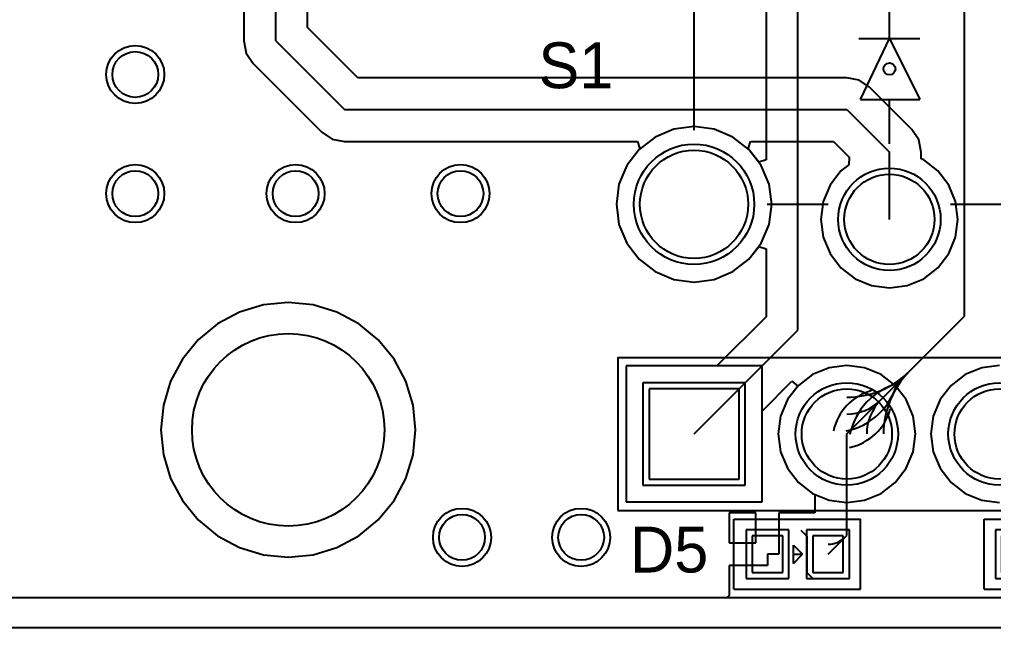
# Model space of a CAD drawing. Extents: x 99 to 149, y 18 to 126.
# Drawn here: x 108.77 to 124.97, y 56.02 to 66.12 of the extents above; entities that cross this region are included whole.
import ezdxf

# ---------------------------------------------------------------- set-up
doc = ezdxf.new("R2010")
doc.units = 0
doc.layers.get('0').update_dxf_attribs({"linetype": 'CONTINUOUS'})
for name, color, linetype in [('BOTTOMLAYER', 5, 'CONTINUOUS'), ('BOTTOMOVERLAY', 54, 'CONTINUOUS'), ('KEEPOUTLAYER', 6, 'CONTINUOUS'), ('TOPLAYER', 1, 'CONTINUOUS'), ('TOPOVERLAY', 2, 'CONTINUOUS'), ('TOPSOLDER', 216, 'CONTINUOUS')]:
    doc.layers.add(name, color=color, linetype=linetype)

# ---------------------------------------------------------------- blocks, each defined once
blk = doc.blocks.new('KEY_TONE_LED_1')
at = {"layer": 'BOTTOMLAYER'}
for centre, radius in [((0, 2.5), 0.75), ((-3.250001, 2.250001), 0.899999), ((3.249999, 2.250001), 0.899999), ((-3.250001, -2.250001), 0.899999), ((3.249999, -2.250001), 0.899999), ((0, -2.5), 0.75)]:
    blk.add_circle(centre, radius, dxfattribs=at)
at = {"layer": 'TOPLAYER'}
for centre, radius in [((0, 2.5), 0.75), ((-3.250001, 2.250001), 0.899999), ((3.249999, 2.250001), 0.899999), ((-3.250001, -2.250001), 0.899999), ((3.249999, -2.250001), 0.899999), ((0, -2.5), 0.75)]:
    blk.add_circle(centre, radius, dxfattribs=at)
at = {"layer": 'TOPOVERLAY'}
for p, q in [((-1.016, 2.250001), (-2.032, 2.250001)), ((2.032, 2.250001), (1.016, 2.250001)), ((0, 1.2446), (0, 0.508)), ((-3.250001, 1.016), (-3.250001, -1.016)), ((3.249999, 1.016), (3.249999, -1.016)), ((0.4826, 0.508), (-0.508, 0.508)), ((0, -0.508), (-0.508, 0.508)), ((0.4826, 0.508), (0, -0.508)), ((0.508, -0.508), (-0.508, -0.508)), ((0, -0.508), (0, -1.27)), ((-1.016, -2.250001), (-2.032, -2.250001)), ((2.032, -2.250001), (1.016, -2.250001))]:
    blk.add_line(p, q, dxfattribs=at)
blk.add_circle((0, 0), 0.1, dxfattribs=at)
at = {"layer": 'TOPSOLDER'}
for centre, radius in [((-3.250001, 2.250001), 1.001599), ((0, 2.5), 0.8516), ((3.249999, 2.250001), 1.001599), ((-3.250001, -2.250001), 1.001599), ((3.249999, -2.250001), 1.001599), ((0, -2.5), 0.8516)]:
    blk.add_circle(centre, radius, dxfattribs=at)
blk = doc.blocks.new('HDR1X5_B_47')
at = {"layer": 'BOTTOMLAYER'}
for p, q in [((-0.749999, 0.749999), (-0.749999, -0.749999)), ((0.749999, 0.749999), (-0.749999, 0.749999)), ((0.749999, -0.749999), (0.749999, 0.749999)), ((-0.749999, -0.749999), (0.749999, -0.749999))]:
    blk.add_line(p, q, dxfattribs=at)
for centre in [(2.54, 0), (5.08, 0), (7.62, 0), (10.160003, 0.000005)]:
    blk.add_circle(centre, 0.75, dxfattribs=at)
at = {"layer": 'BOTTOMOVERLAY'}
for p, q in [((-1.270003, 1.27), (-1.269997, -1.269995)), ((-1.270003, 1.27), (11.43, 1.27)), ((11.43, 1.27), (11.430003, -1.269995)), ((-1.269997, -1.269995), (11.430003, -1.269995))]:
    blk.add_line(p, q, dxfattribs=at)
at = {"layer": 'TOPLAYER'}
for p, q in [((-0.749999, 0.749999), (-0.749999, -0.749999)), ((0.749999, 0.749999), (-0.749999, 0.749999)), ((0.749999, -0.749999), (0.749999, 0.749999)), ((-0.749999, -0.749999), (0.749999, -0.749999))]:
    blk.add_line(p, q, dxfattribs=at)
for centre in [(2.54, 0), (5.08, 0), (7.62, 0), (10.160003, 0.000005)]:
    blk.add_circle(centre, 0.75, dxfattribs=at)
at = {"layer": 'TOPSOLDER'}
for p, q in [((-0.851598, 0.851598), (-0.851598, -0.851598)), ((0.851598, 0.851598), (-0.851598, 0.851598)), ((0.851598, -0.851598), (0.851598, 0.851598)), ((-0.851598, -0.851598), (0.851598, -0.851598))]:
    blk.add_line(p, q, dxfattribs=at)
for centre in [(2.54, 0), (5.08, 0), (7.62, 0), (10.160003, 0.000005)]:
    blk.add_circle(centre, 0.8516, dxfattribs=at)
blk = doc.blocks.new('0402_TVS_49')
at = {"layer": 'TOPLAYER'}
for p, q in [((-1.0668, 0.355597), (-1.5748, 0.355597)), ((-1.5748, 0.355597), (-1.5748, -0.254003)), ((-1.0668, -0.254003), (-1.0668, 0.355597)), ((-0.058801, 0.355597), (-0.566801, 0.355597)), ((-0.566801, 0.355597), (-0.566801, -0.254003)), ((-0.058801, -0.254003), (-0.058801, 0.355597)), ((-1.5748, -0.254003), (-1.0668, -0.254003)), ((-0.566801, -0.254003), (-0.058801, -0.254003))]:
    blk.add_line(p, q, dxfattribs=at)
at = {"layer": 'TOPOVERLAY'}
for p, q in [((-1.8796, 0.634997), (0.2286, 0.634997)), ((-1.8796, -0.533403), (-1.8796, 0.634997)), ((0.2286, -0.533403), (0.2286, 0.634997)), ((-0.762798, 0.450797), (-0.662803, 0.350794)), ((-0.662803, 0.350794), (-0.6628, -0.254003)), ((-0.889, 0.203197), (-0.7366, 0.050797)), ((-0.889, 0.0508), (-0.889, 0.203197)), ((-0.889, -0.101603), (-0.889, 0.0508)), ((-0.889, 0.0508), (-0.7366, 0.050797)), ((-0.889, -0.101603), (-0.7366, 0.050797)), ((-0.6628, -0.254003), (-0.562803, -0.355603)), ((-1.8796, -0.533403), (0.2286, -0.533403))]:
    blk.add_line(p, q, dxfattribs=at)
at = {"layer": 'TOPSOLDER'}
for p, q in [((-0.9652, 0.457197), (-1.6764, 0.457197)), ((-1.6764, 0.457197), (-1.6764, -0.355603)), ((-0.9652, -0.355603), (-0.9652, 0.457197)), ((0.042799, 0.457197), (-0.668401, 0.457197)), ((-0.668401, 0.457197), (-0.668401, -0.355603)), ((0.042799, -0.355603), (0.042799, 0.457197)), ((-1.6764, -0.355603), (-0.9652, -0.355603)), ((-0.668401, -0.355603), (0.042799, -0.355603))]:
    blk.add_line(p, q, dxfattribs=at)
blk = doc.blocks.new('0402_TVS_50')
at = {"layer": 'TOPLAYER'}
for p, q in [((-1.066803, 0.3556), (-1.574803, 0.3556)), ((-1.574803, 0.3556), (-1.574803, -0.254)), ((-1.066803, -0.254), (-1.066803, 0.3556)), ((-0.058798, 0.355603), (-0.566798, 0.355603)), ((-0.566798, 0.355603), (-0.566798, -0.253997)), ((-0.058798, -0.253997), (-0.058798, 0.355603)), ((-1.574803, -0.254), (-1.066803, -0.254)), ((-0.566798, -0.253997), (-0.058798, -0.253997))]:
    blk.add_line(p, q, dxfattribs=at)
at = {"layer": 'TOPOVERLAY'}
for p, q in [((0.2286, 0.635), (-1.879603, 0.635)), ((-1.8796, -0.533403), (-1.879603, 0.635)), ((0.2286, 0.635), (0.2286, -0.5334)), ((-0.6628, 0.350799), (-0.762798, 0.450799)), ((-0.6628, 0.350799), (-0.6628, -0.254)), ((-0.736603, 0.050805), (-0.889, 0.2032)), ((-0.889, 0.2032), (-0.889, 0.050797)), ((-0.736603, 0.050805), (-0.889005, -0.101597)), ((-0.889, 0.050797), (-0.889005, -0.101597)), ((-0.736603, 0.050805), (-0.889, 0.050797)), ((-0.562798, -0.355597), (-0.6628, -0.254)), ((0.2286, -0.5334), (-1.8796, -0.533403))]:
    blk.add_line(p, q, dxfattribs=at)
at = {"layer": 'TOPSOLDER'}
for p, q in [((-0.965203, 0.4572), (-1.676403, 0.4572)), ((-1.676403, 0.4572), (-1.676403, -0.3556)), ((-0.965203, -0.3556), (-0.965203, 0.4572)), ((0.042802, 0.457203), (-0.668398, 0.457203)), ((-0.668398, 0.457203), (-0.668398, -0.355597)), ((0.042802, -0.355597), (0.042802, 0.457203)), ((-1.676403, -0.3556), (-0.965203, -0.3556)), ((-0.668398, -0.355597), (0.042802, -0.355597))]:
    blk.add_line(p, q, dxfattribs=at)

msp = doc.modelspace()

# ---------------------------------------------------------------- linework, layer by layer
at = {"layer": 'BOTTOMLAYER'}
for p, q in [((113.03, 65.768601), (113.03, 71.961601)), ((112.499099, 71.130602), (112.499099, 65.768614)), ((113.560901, 65.988509), (113.560901, 71.130602)), ((114.392908, 65.156502), (113.560901, 65.988509)), ((112.499099, 65.768614), (112.499097, 65.768601)), ((112.499097, 65.768601), (112.539511, 65.565434)), ((113.03, 65.768601), (114.173, 64.625601)), ((112.539511, 65.565434), (112.654596, 65.393197)), ((112.654596, 65.393197), (113.797596, 64.250197)), ((122.529587, 65.156502), (114.392908, 65.156502)), ((122.5296, 65.156504), (122.529587, 65.156502)), ((122.732767, 65.11609), (122.5296, 65.156504)), ((122.905004, 65.001005), (122.732767, 65.11609)), ((123.613197, 64.29281), (122.905004, 65.001005)), ((114.173, 64.625601), (122.5296, 64.625601)), ((122.5296, 64.625601), (123.2378, 63.917401)), ((113.797596, 64.250197), (113.969833, 64.135112)), ((123.613205, 64.292805), (123.613197, 64.29281)), ((123.728289, 64.120568), (123.613205, 64.292805)), ((113.969833, 64.135112), (114.173, 64.0947)), ((114.173, 64.0947), (119.046158, 64.0947)), ((119.046158, 64.0947), (119.086981, 63.974439)), ((120.888623, 63.974439), (120.929446, 64.0947)), ((120.929446, 64.0947), (122.309692, 64.0947)), ((122.309692, 64.0947), (122.569922, 63.834472)), ((123.768703, 63.917401), (123.728289, 64.120568)), ((119.074184, 63.964619), (118.86885, 63.697028)), ((119.086981, 63.974439), (119.074184, 63.964619)), ((120.901419, 63.964619), (120.888623, 63.974439)), ((121.106753, 63.697028), (120.901419, 63.964619)), ((123.2378, 62.801002), (123.2378, 63.917401)), ((123.768701, 63.917388), (123.768703, 63.917401)), ((123.768701, 63.80528), (123.768701, 63.917388)), ((118.86885, 63.697028), (118.739775, 63.38541)), ((121.235828, 63.38541), (121.106753, 63.697028)), ((122.561617, 63.707742), (122.431162, 63.60764)), ((122.569922, 63.834472), (122.561617, 63.707742)), ((123.80818, 63.788928), (123.768701, 63.80528)), ((124.044438, 63.60764), (123.80818, 63.788928)), ((122.431162, 63.60764), (122.249875, 63.371379)), ((124.225726, 63.371379), (124.044438, 63.60764)), ((118.739775, 63.38541), (118.695749, 63.051002)), ((121.279854, 63.051002), (121.235828, 63.38541)), ((122.249875, 63.371379), (122.135913, 63.096252)), ((124.339688, 63.096252), (124.225726, 63.371379)), ((118.695749, 63.051002), (118.739775, 62.716593)), ((121.235828, 62.716593), (121.279854, 63.051002)), ((122.135913, 63.096252), (122.097043, 62.801002)), ((124.378557, 62.801002), (124.339688, 63.096252)), ((118.739775, 62.716593), (118.86885, 62.404976)), ((121.106753, 62.404976), (121.235828, 62.716593)), ((122.097043, 62.801002), (122.135913, 62.505753)), ((124.339688, 62.505753), (124.378557, 62.801002)), ((118.86885, 62.404976), (119.074184, 62.137384)), ((120.901419, 62.137384), (121.106753, 62.404976)), ((122.135913, 62.505753), (122.249875, 62.230625)), ((124.225726, 62.230625), (124.339688, 62.505753)), ((122.249875, 62.230625), (122.431162, 61.994364)), ((124.044438, 61.994364), (124.225726, 62.230625)), ((119.074184, 62.137384), (119.341776, 61.93205)), ((120.633828, 61.93205), (120.901419, 62.137384)), ((119.341776, 61.93205), (119.653393, 61.802975)), ((120.32221, 61.802975), (120.633828, 61.93205)), ((122.431162, 61.994364), (122.66742, 61.813077)), ((123.80818, 61.813077), (124.044438, 61.994364)), ((119.653393, 61.802975), (119.987802, 61.758949)), ((119.987802, 61.758949), (120.32221, 61.802975)), ((122.66742, 61.813077), (122.942551, 61.699115)), ((123.53305, 61.699115), (123.80818, 61.813077)), ((122.942551, 61.699115), (123.2378, 61.660245)), ((123.2378, 61.660245), (123.53305, 61.699115)), ((113.2378, 61.419202), (112.82456, 61.378501)), ((113.65104, 61.378501), (113.2378, 61.419202)), ((112.4272, 61.257962), (112.06099, 61.06222)), ((112.82456, 61.378501), (112.4272, 61.257962)), ((114.0484, 61.257962), (113.65104, 61.378501)), ((114.41461, 61.06222), (114.0484, 61.257962)), ((112.06099, 61.06222), (111.740005, 60.798796)), ((114.735595, 60.798796), (114.41461, 61.06222)), ((111.740005, 60.798796), (111.476582, 60.477811)), ((114.999018, 60.477811), (114.735595, 60.798796)), ((111.476582, 60.477811), (111.280839, 60.111602)), ((115.194761, 60.111602), (114.999018, 60.477811)), ((121.120601, 60.363801), (118.858604, 60.363801)), ((118.858604, 60.363801), (118.858604, 58.101804)), ((121.120601, 58.101804), (121.120601, 60.363801)), ((122.234353, 60.33469), (121.959223, 60.220728)), ((122.529603, 60.37356), (122.234353, 60.33469)), ((122.824852, 60.33469), (122.529603, 60.37356)), ((123.099982, 60.220728), (122.824852, 60.33469)), ((124.774353, 60.33469), (124.499223, 60.220728)), ((125.069603, 60.37356), (124.774353, 60.33469)), ((111.280839, 60.111602), (111.160301, 59.714242)), ((115.315299, 59.714242), (115.194761, 60.111602)), ((121.959223, 60.220728), (121.722965, 60.03944)), ((123.33624, 60.03944), (123.099982, 60.220728)), ((124.499223, 60.220728), (124.262965, 60.03944)), ((121.722965, 60.03944), (121.541677, 59.803182)), ((123.517528, 59.803182), (123.33624, 60.03944)), ((124.262965, 60.03944), (124.081677, 59.803182)), ((121.541677, 59.803182), (121.427715, 59.528052)), ((123.63149, 59.528052), (123.517528, 59.803182)), ((124.081677, 59.803182), (123.967715, 59.528052)), ((111.160301, 59.714242), (111.1196, 59.301002)), ((115.356, 59.301002), (115.315299, 59.714242)), ((121.427715, 59.528052), (121.388845, 59.232803)), ((123.67036, 59.232803), (123.63149, 59.528052)), ((123.967715, 59.528052), (123.928845, 59.232803)), ((111.1196, 59.301002), (111.160301, 58.887761)), ((115.315299, 58.887761), (115.356, 59.301002)), ((121.388845, 59.232803), (121.427715, 58.937553)), ((123.63149, 58.937553), (123.67036, 59.232803)), ((123.928845, 59.232803), (123.967715, 58.937553)), ((111.160301, 58.887761), (111.280839, 58.490401)), ((115.194761, 58.490401), (115.315299, 58.887761)), ((121.427715, 58.937553), (121.541677, 58.662423)), ((123.517528, 58.662423), (123.63149, 58.937553)), ((123.967715, 58.937553), (124.081677, 58.662423)), ((121.541677, 58.662423), (121.722965, 58.426165)), ((123.33624, 58.426165), (123.517528, 58.662423)), ((124.081677, 58.662423), (124.262965, 58.426165)), ((111.280839, 58.490401), (111.476582, 58.124192)), ((114.999018, 58.124192), (115.194761, 58.490401)), ((121.722965, 58.426165), (121.959223, 58.244877)), ((123.099982, 58.244877), (123.33624, 58.426165)), ((124.262965, 58.426165), (124.499223, 58.244877)), ((121.959223, 58.244877), (122.234353, 58.130915)), ((122.824852, 58.130915), (123.099982, 58.244877)), ((124.499223, 58.244877), (124.774353, 58.130915)), ((111.476582, 58.124192), (111.740005, 57.803207)), ((114.735595, 57.803207), (114.999018, 58.124192)), ((118.858604, 58.101804), (121.120601, 58.101804)), ((122.234353, 58.130915), (122.529603, 58.092045)), ((122.529603, 58.092045), (122.824852, 58.130915)), ((124.774353, 58.130915), (125.069603, 58.092045)), ((111.740005, 57.803207), (112.06099, 57.539783)), ((114.41461, 57.539783), (114.735595, 57.803207)), ((112.06099, 57.539783), (112.4272, 57.344041)), ((114.0484, 57.344041), (114.41461, 57.539783)), ((112.4272, 57.344041), (112.82456, 57.223503)), ((112.82456, 57.223503), (113.2378, 57.182802)), ((113.2378, 57.182802), (113.65104, 57.223503)), ((113.65104, 57.223503), (114.0484, 57.344041)), ((144.9578, 56.507055), (106.750978, 56.507055))]:
    msp.add_line(p, q, dxfattribs=at)
for centre in [(110.6932, 65.209801), (110.6932, 63.228601), (113.3602, 63.228601), (116.1034, 63.228601), (116.1288, 57.513601), (118.11, 57.513601)]:
    msp.add_circle(centre, 0.381, dxfattribs=at)
at = {"layer": 'KEEPOUTLAYER'}
msp.add_line((101.5238, 56.015001), (144.9578, 56.015001), dxfattribs=at)
msp.add_circle((113.2378, 59.301002), 1.599999, dxfattribs=at)
at = {"layer": 'TOPLAYER'}
for p, q in [((124.4854, 61.1886), (124.4854, 69.324601)), ((121.7168, 60.96), (121.7168, 68.816601)), ((121.185899, 66.810572), (121.185899, 63.791432)), ((119.987802, 64.343054), (119.653393, 64.299028)), ((120.32221, 64.299028), (119.987802, 64.343054)), ((119.341776, 64.169953), (119.074184, 63.964619)), ((119.653393, 64.299028), (119.341776, 64.169953)), ((120.633828, 64.169953), (120.32221, 64.299028)), ((120.901419, 63.964619), (120.633828, 64.169953)), ((119.074184, 63.964619), (118.86885, 63.697028)), ((121.065638, 63.750609), (120.901419, 63.964619)), ((118.86885, 63.697028), (118.739775, 63.38541)), ((121.185899, 63.791432), (121.065638, 63.750609)), ((118.739775, 63.38541), (118.695749, 63.051002)), ((118.695749, 63.051002), (118.739775, 62.716593)), ((118.739775, 62.716593), (118.86885, 62.404976)), ((118.86885, 62.404976), (119.074184, 62.137384)), ((120.901419, 62.137384), (121.065638, 62.351394)), ((121.065638, 62.351394), (121.185899, 62.310571)), ((121.185899, 62.310571), (121.185899, 61.179906)), ((119.074184, 62.137384), (119.341776, 61.93205)), ((120.633828, 61.93205), (120.901419, 62.137384)), ((119.341776, 61.93205), (119.653393, 61.802975)), ((120.32221, 61.802975), (120.633828, 61.93205)), ((119.653393, 61.802975), (119.987802, 61.758949)), ((119.987802, 61.758949), (120.32221, 61.802975)), ((113.2378, 61.419202), (112.82456, 61.378501)), ((113.65104, 61.378501), (113.2378, 61.419202)), ((112.4272, 61.257962), (112.06099, 61.06222)), ((112.82456, 61.378501), (112.4272, 61.257962)), ((114.0484, 61.257962), (113.65104, 61.378501)), ((114.41461, 61.06222), (114.0484, 61.257962)), ((121.185899, 61.179906), (120.369792, 60.363801)), ((122.529603, 59.232803), (124.4854, 61.1886)), ((112.06099, 61.06222), (111.740005, 60.798796)), ((114.735595, 60.798796), (114.41461, 61.06222)), ((119.989603, 59.232803), (121.7168, 60.96)), ((111.740005, 60.798796), (111.476582, 60.477811)), ((114.999018, 60.477811), (114.735595, 60.798796)), ((111.476582, 60.477811), (111.280839, 60.111602)), ((115.194761, 60.111602), (114.999018, 60.477811)), ((120.369792, 60.363801), (118.858604, 60.363801)), ((118.858604, 60.363801), (118.858604, 58.101804)), ((111.280839, 60.111602), (111.160301, 59.714242)), ((115.315299, 59.714242), (115.194761, 60.111602)), ((121.120601, 59.612992), (121.616584, 60.108976)), ((121.712068, 60.025239), (121.541677, 59.803182)), ((121.616584, 60.108976), (121.712068, 60.025239)), ((121.541677, 59.803182), (121.427715, 59.528052)), ((111.160301, 59.714242), (111.1196, 59.301002)), ((115.356, 59.301002), (115.315299, 59.714242)), ((121.120601, 58.101804), (121.120601, 59.612992)), ((121.427715, 59.528052), (121.388845, 59.232803)), ((111.1196, 59.301002), (111.160301, 58.887761)), ((115.315299, 58.887761), (115.356, 59.301002)), ((121.388845, 59.232803), (121.427715, 58.937553)), ((122.529603, 57.547002), (122.529603, 59.232803)), ((111.160301, 58.887761), (111.280839, 58.490401)), ((115.194761, 58.490401), (115.315299, 58.887761)), ((121.427715, 58.937553), (121.541677, 58.662423)), ((121.541677, 58.662423), (121.722965, 58.426165)), ((111.280839, 58.490401), (111.476582, 58.124192)), ((114.999018, 58.124192), (115.194761, 58.490401)), ((121.722965, 58.426165), (121.959223, 58.244877)), ((121.959223, 58.244877), (121.998702, 58.228525)), ((121.998702, 58.228525), (121.998702, 57.919998)), ((111.476582, 58.124192), (111.740005, 57.803207)), ((114.735595, 57.803207), (114.999018, 58.124192)), ((118.858604, 58.101804), (121.120601, 58.101804)), ((121.0183, 57.919998), (120.5738, 57.919998)), ((120.5738, 57.919998), (120.5738, 57.424698)), ((121.0183, 57.424698), (121.0183, 57.919998)), ((121.998702, 57.919998), (121.3993, 57.919998)), ((121.3993, 57.919998), (121.3993, 57.233944)), ((111.740005, 57.803207), (112.06099, 57.539783)), ((114.41461, 57.539783), (114.735595, 57.803207)), ((112.06099, 57.539783), (112.4272, 57.344041)), ((114.0484, 57.344041), (114.41461, 57.539783)), ((122.216799, 57.234198), (122.529603, 57.547002)), ((120.5738, 57.424698), (121.0183, 57.424698)), ((112.4272, 57.344041), (112.82456, 57.223503)), ((112.82456, 57.223503), (113.2378, 57.182802)), ((113.2378, 57.182802), (113.65104, 57.223503)), ((113.65104, 57.223503), (114.0484, 57.344041)), ((121.3993, 57.233944), (121.209054, 57.233944)), ((121.209054, 57.233944), (121.209054, 57.043698)), ((121.209054, 57.043698), (120.5738, 57.043698)), ((120.5738, 57.043698), (120.5738, 56.548401)), ((120.5738, 56.548404), (120.532451, 56.507055)), ((120.5738, 56.548401), (120.5738, 56.548404)), ((120.5738, 56.548401), (120.5738, 56.548401)), ((120.532451, 56.507055), (106.750978, 56.507055))]:
    msp.add_line(p, q, dxfattribs=at)
for centre in [(110.6932, 65.209801), (110.6932, 63.228601), (113.3602, 63.228601), (116.1034, 63.228601), (116.1288, 57.513601), (118.11, 57.513601)]:
    msp.add_circle(centre, 0.381, dxfattribs=at)
for centre, radius, start, end in [((122.529603, 61.316492), 1.47339, 270, 315), ((122.529603, 61.316492), 1.47339, 270, 315), ((124.613292, 59.232803), 1.47339, 135, 180), ((124.613292, 59.232803), 1.47339, 135, 180), ((123.170592, 59.10154), 0.882193, 104.999917, 168.426917), ((122.296918, 60.369066), 1.108344, 281.573033, 345.000033), ((123.665866, 59.000118), 1.108344, 104.999917, 168.426917), ((122.529603, 60.362562), 0.79886, 270, 315), ((122.529603, 60.362562), 0.79886, 270, 315), ((123.659362, 59.232803), 0.79886, 135, 180), ((123.659362, 59.232803), 0.79886, 135, 180), ((122.39834, 59.873792), 0.882193, 281.573033, 345.000033), ((122.216799, 57.797885), 0.398587, 270, 315), ((122.216799, 57.797885), 0.398587, 270, 315)]:
    msp.add_arc(centre, radius, start, end, dxfattribs=at)
at = {"layer": 'TOPSOLDER'}
for centre in [(110.6932, 65.209801), (110.6932, 63.228601), (113.3602, 63.228601), (116.1034, 63.228601), (116.1288, 57.513601), (118.11, 57.513601)]:
    msp.add_circle(centre, 0.4826, dxfattribs=at)

# ---------------------------------------------------------------- block references
for name, p, rotation in [('KEY_TONE_LED_1', (123.2378, 65.301002), 180), ('HDR1X5_B_47', (119.989603, 59.232803), 360), ('0402_TVS_49', (122.5296, 57.183401), 360), ('0402_TVS_50', (125.0442, 57.284996), 180)]:
    msp.add_blockref(name, p, dxfattribs=dict(rotation=rotation))

# ---------------------------------------------------------------- texts
at = {"layer": 'TOPOVERLAY'}
for s, p in [('S1', (117.3988, 64.981201)), ('D5', (118.9228, 56.929401))]:
    msp.add_text(s, height=0.762, rotation=360, dxfattribs=at).set_placement(p)

doc.saveas('drawing.dxf')
